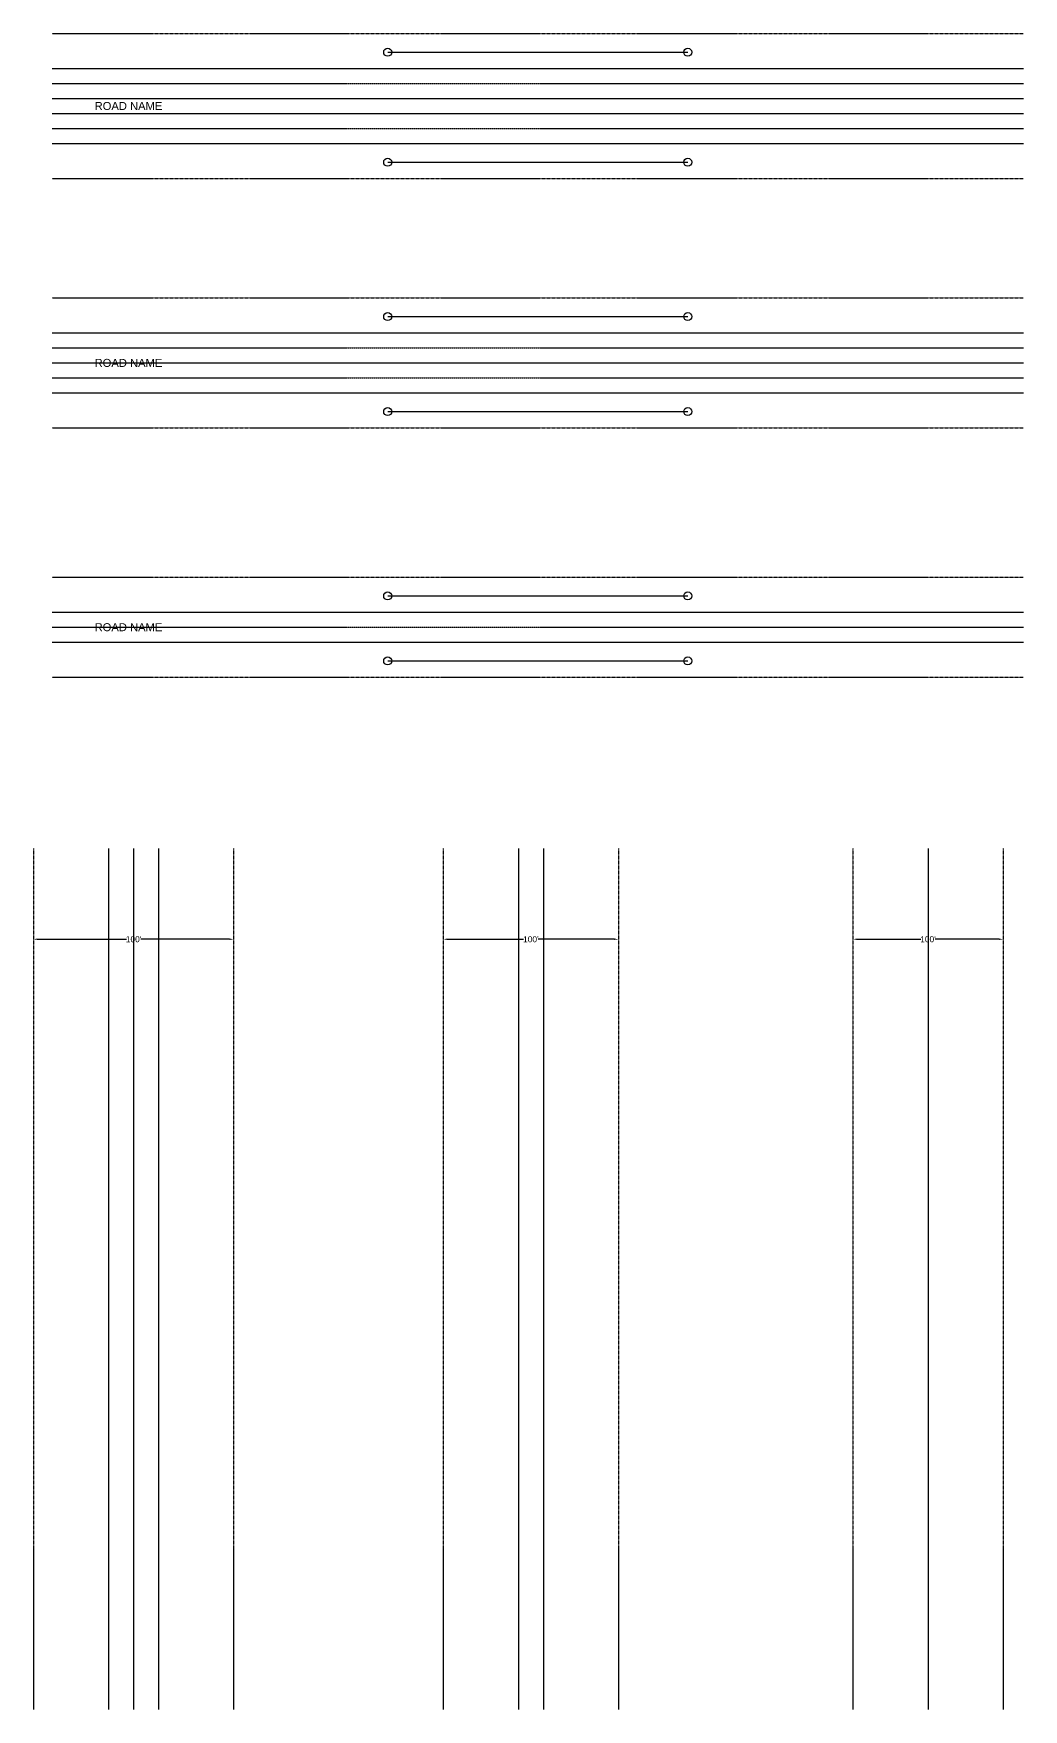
# Model space of a CAD drawing. Header units: inches. Extents: x 29 to 22121, y 36 to 12095.
# Drawn here: x 10621 to 11610, y 10129 to 11805 of the extents above; entities that cross this region are included whole.
import ezdxf
from ezdxf.enums import TextEntityAlignment as Align

# ---------------------------------------------------------------- set-up
doc = ezdxf.new("R2010")
doc.units = ezdxf.units.IN
doc.header["$MEASUREMENT"] = 0
doc.linetypes.add('CENTER', pattern=[2, 1.25, -0.25, 0.25, -0.25])
doc.linetypes.add('PHANTOM2', pattern=[1.25, 0.625, -0.125, 0.125, -0.125, 0.125, -0.125])
for name, color, linetype in [('Railroad-ROW', 1, 'PHANTOM2'), ('Railroad-Tracks', 1, 'TRACKS'), ('Road-EOP', 8, 'Continuous'), ('Road-ROW', 2, 'PHANTOM2')]:
    doc.layers.add(name, color=color, linetype=linetype)
doc.layers.add('Road-CL', color=8, linetype='CENTER', plot=False)
doc.styles.get("Standard").update_dxf_attribs({"font": 'arial.ttf'})
doc.linetypes.add('TRACKS', pattern='A,0.15,[130,ltypeshp.shx,S=0.25,R=0,X=0,Y=0],0.15', length=0.3)

# ---------------------------------------------------------------- blocks, each defined once
blk = doc.blocks.new('TextBlock')
blk.add_attdef('TEXT', text='', height=8).set_placement((0, 0), align=Align.MIDDLE_CENTER)

msp = doc.modelspace()

# ---------------------------------------------------------------- linework, layer by layer
for p, q in [((10624.7, 10899.2), (10713.5, 10899.2)), ((10816.7, 10899.2), (10727.9, 10899.2)), ((11034.3, 10899.2), (11110.5, 10899.2)), ((11201.3, 10899.2), (11125, 10899.2)), ((11443.8, 10899.2), (11507.6, 10899.2)), ((11585.8, 10899.2), (11522, 10899.2))]:
    msp.add_line(p, q)
for points in [[(10974.7, 11786.2), (11274.7, 11786.2)], [(10974.7, 11676.2), (11274.7, 11676.2)], [(10974.7, 11521.8), (11274.7, 11521.8)], [(10974.7, 11426.8), (11274.7, 11426.8)], [(10974.7, 11242.5), (11274.7, 11242.5)], [(10974.7, 11177.5), (11274.7, 11177.5)]]:
    msp.add_lwpolyline(points)
for centre in [(10974.7, 11786.2), (11274.7, 11786.2), (10974.7, 11676.2), (11274.7, 11676.2), (10974.7, 11521.8), (11274.7, 11521.8), (10974.7, 11426.8), (11274.7, 11426.8), (10974.7, 11242.5), (11274.7, 11242.5), (10974.7, 11177.5), (11274.7, 11177.5)]:
    msp.add_circle(centre, 4)
for points in [[(10624.7, 10899.9), (10624.7, 10898.5), (10620.7, 10899.2)], [(10816.7, 10899.9), (10816.7, 10898.5), (10820.7, 10899.2)], [(11034.3, 10899.9), (11034.3, 10898.5), (11030.3, 10899.2)], [(11201.3, 10899.9), (11201.3, 10898.5), (11205.3, 10899.2)], [(11443.8, 10899.9), (11443.8, 10898.5), (11439.8, 10899.2)], [(11585.8, 10899.9), (11585.8, 10898.5), (11589.8, 10899.2)]]:
    msp.add_solid(points)
at = {"layer": 'Railroad-ROW'}
for points in [[(10620.7, 10990), (10620.7, 10129)], [(10820.7, 10990), (10820.7, 10129)], [(11030.3, 10990), (11030.3, 10129)], [(11205.3, 10990), (11205.3, 10129)], [(11439.8, 10990), (11439.8, 10129)], [(11589.8, 10990), (11589.8, 10129)]]:
    msp.add_lwpolyline(points, dxfattribs=at)
at = {"layer": 'Railroad-Tracks'}
for points in [[(10695.7, 10990), (10695.7, 10129)], [(10720.7, 10990), (10720.7, 10129)], [(10745.7, 10990), (10745.7, 10129)], [(11105.3, 10990), (11105.3, 10129)], [(11130.3, 10990), (11130.3, 10129)], [(11514.8, 10990), (11514.8, 10129)]]:
    msp.add_lwpolyline(points, dxfattribs=at)
at = {"layer": 'Road-CL'}
for points in [[(10639.2, 11754.9), (11610.2, 11754.9)], [(10639.2, 11709.9), (11610.2, 11709.9)], [(10639.2, 11490.5), (11610.2, 11490.5)], [(10639.2, 11460.5), (11610.2, 11460.5)], [(10639.2, 11211.2), (11610.2, 11211.2)]]:
    msp.add_lwpolyline(points, dxfattribs=at)
at = {"layer": 'Road-EOP'}
for points in [[(10639.2, 11769.9), (11610.2, 11769.9)], [(10639.2, 11739.9), (11610.2, 11739.9)], [(10639.2, 11724.9), (11610.2, 11724.9)], [(10639.2, 11694.9), (11610.2, 11694.9)], [(10639.2, 11505.5), (11610.2, 11505.5)], [(10639.2, 11475.5), (11610.2, 11475.5)], [(10639.2, 11445.5), (11610.2, 11445.5)], [(10639.2, 11226.2), (11610.2, 11226.2)], [(10639.2, 11196.2), (11610.2, 11196.2)]]:
    msp.add_lwpolyline(points, dxfattribs=at)
at = {"layer": 'Road-ROW'}
for points in [[(10639.2, 11804.9), (11610.2, 11804.9)], [(10639.2, 11659.9), (11610.2, 11659.9)], [(10639.2, 11540.5), (11610.2, 11540.5)], [(10639.2, 11410.5), (11610.2, 11410.5)], [(10639.2, 11261.2), (11610.2, 11261.2)], [(10639.2, 11161.2), (11610.2, 11161.2)]]:
    msp.add_lwpolyline(points, dxfattribs=at)

# ---------------------------------------------------------------- block references
for p in [(10715.6, 11732.4), (10715.6, 11475.5), (10715.6, 11211.2)]:
    msp.add_blockref('TextBlock', p).add_auto_attribs({'TEXT': 'ROAD NAME'})
ref = msp.add_blockref('TextBlock', (10720.7, 10899.2))
ref.add_attrib('TEXT', "100'", dxfattribs={"height": 6}).set_placement((10720.7, 10899.2), align=Align.MIDDLE_CENTER)
ref = msp.add_blockref('TextBlock', (11117.8, 10899.2))
ref.add_attrib('TEXT', "100'", dxfattribs={"height": 6}).set_placement((11117.8, 10899.2), align=Align.MIDDLE_CENTER)
ref = msp.add_blockref('TextBlock', (11514.8, 10899.2))
ref.add_attrib('TEXT', "100'", dxfattribs={"height": 6}).set_placement((11514.8, 10899.2), align=Align.MIDDLE_CENTER)

doc.saveas('drawing.dxf')
